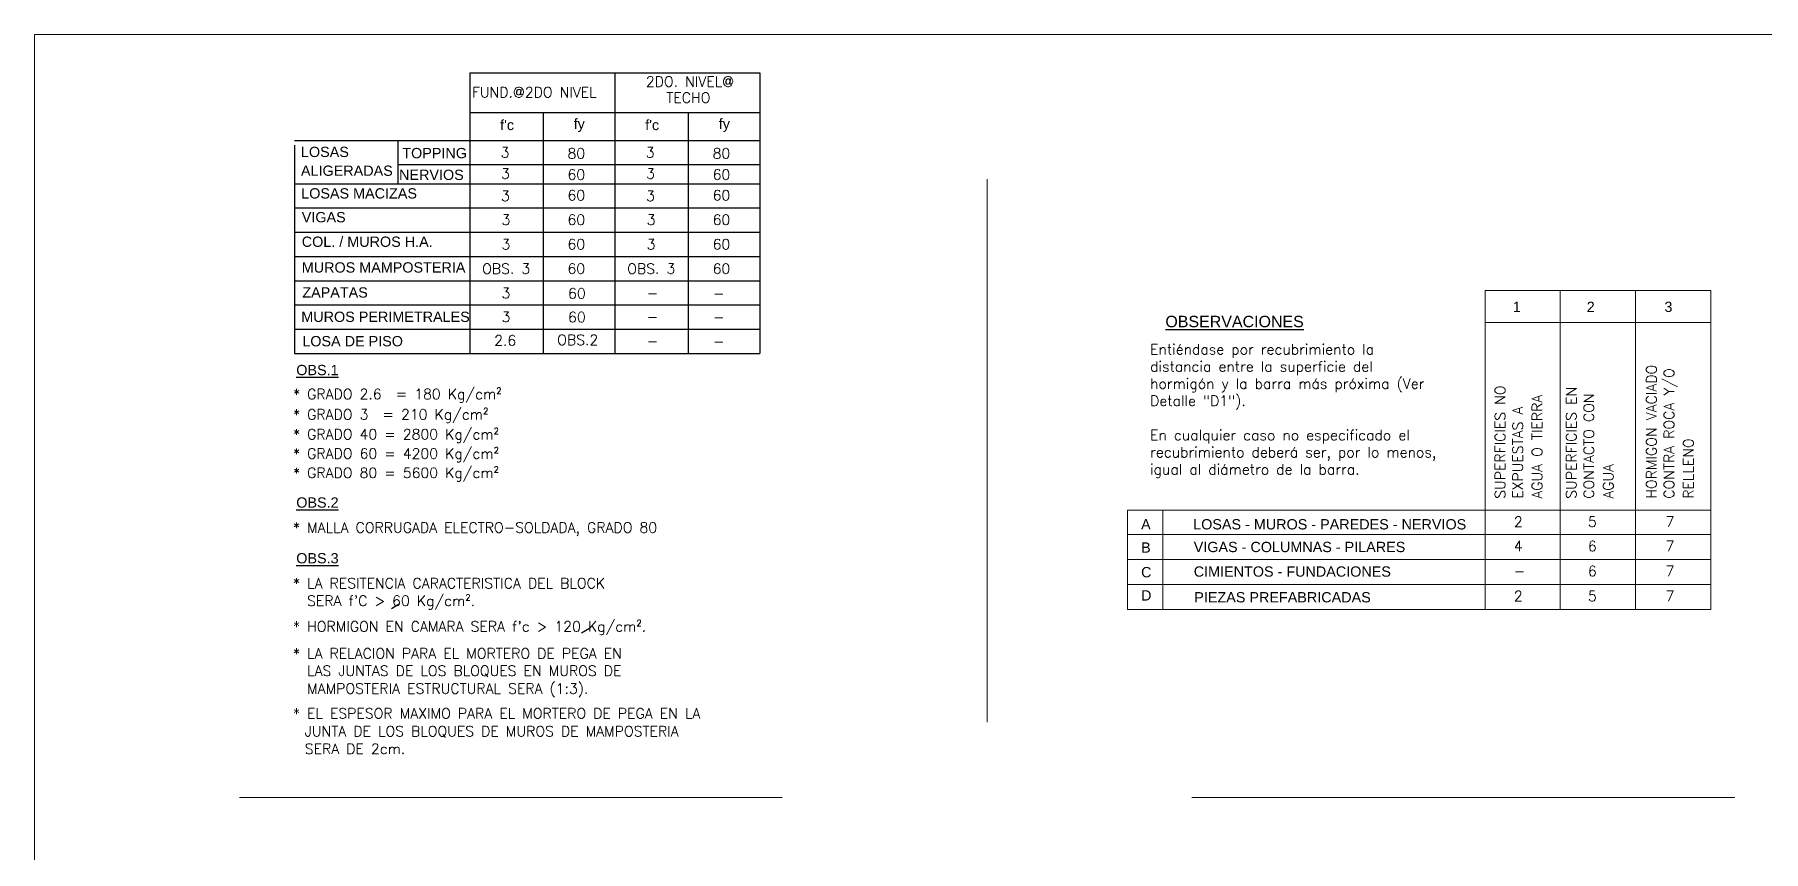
# Model space of a CAD drawing. Header units: millimetres. Extents: x -110 to 118, y 0 to 143.
# Drawn here: x -110 to -79.75, y 23.34 to 37.63 of the extents above; entities that cross this region are included whole.
import ezdxf

# ---------------------------------------------------------------- set-up
doc = ezdxf.new("R2010")
doc.units = ezdxf.units.MM
doc.layers.get('0').update_dxf_attribs({"lineweight": 0})
doc.layers.add('Texto', color=4, linetype='Continuous')
doc.layers.add('textos', color=7, linetype='Continuous')
doc.styles.add('SIMPLEX', font='SIMPLEX', dxfattribs={"height": 0.2})
doc.styles.add('TITULOS', font='arial.ttf')

msp = doc.modelspace()

# ---------------------------------------------------------------- linework, layer by layer
for p, q in [((-93.333, 25.6), (-93.333, 35.1)), ((-106.417, 24.28), (-96.917, 24.28)), ((-80.25, 24.28), (-89.75, 24.28))]:
    msp.add_line(p, q)
at = {"color": 0}
for p, q in [((-84.621, 33.152), (-84.621, 27.573)), ((-80.671, 33.152), (-84.621, 33.152)), ((-80.671, 33.152), (-80.671, 27.573)), ((-80.671, 32.594), (-84.621, 32.594)), ((-90.876, 29.311), (-90.876, 27.573)), ((-90.876, 29.311), (-80.671, 29.311)), ((-90.257, 29.311), (-90.257, 27.573)), ((-90.876, 27.573), (-80.671, 27.573))]:
    msp.add_line(p, q, dxfattribs=at)
at = {"color": 1, "lineweight": 20}
for p, q in [((-83.304, 33.152), (-83.304, 27.573)), ((-81.988, 33.152), (-81.988, 27.573)), ((-90.876, 28.885), (-80.671, 28.885)), ((-90.876, 28.447), (-80.671, 28.447)), ((-90.876, 28.01), (-80.671, 28.01))]:
    msp.add_line(p, q, dxfattribs=at)
msp.add_lwpolyline([(-60, 37.634), (-110, 37.634), (-110, 0), (-60, 0)], close=True)
at = {"layer": 'Texto', "color": 0}
for p, q in [((-102.387, 36.962), (-102.387, 32.051)), ((-102.387, 36.962), (-97.309, 36.962)), ((-99.848, 36.962), (-99.848, 32.051)), ((-97.309, 36.962), (-97.309, 32.051)), ((-102.387, 36.267), (-97.309, 36.267)), ((-102.387, 36.267), (-97.309, 36.267)), ((-99.848, 36.267), (-99.848, 32.051)), ((-97.309, 36.267), (-97.309, 32.051)), ((-105.453, 35.779), (-102.387, 35.779)), ((-105.453, 35.696), (-105.453, 32.051)), ((-105.453, 32.051), (-97.309, 32.051))]:
    msp.add_line(p, q, dxfattribs=at)
at = {"layer": 'Texto', "color": 1}
for p, q in [((-101.103, 36.267), (-101.103, 32.051)), ((-98.564, 36.267), (-98.564, 32.051)), ((-103.645, 35.779), (-103.645, 35.019)), ((-102.387, 35.779), (-97.309, 35.779)), ((-103.645, 35.357), (-97.309, 35.357)), ((-105.453, 35.019), (-97.309, 35.019)), ((-105.453, 34.603), (-97.309, 34.603)), ((-105.453, 34.176), (-97.309, 34.176)), ((-105.453, 33.748), (-97.309, 33.748)), ((-105.453, 33.321), (-97.309, 33.321)), ((-105.453, 32.905), (-97.309, 32.905)), ((-105.453, 32.905), (-97.309, 32.905)), ((-105.453, 32.905), (-97.309, 32.905)), ((-105.453, 32.478), (-97.309, 32.478)), ((-103.757, 27.586), (-103.623, 27.667)), ((-100.431, 27.164), (-100.291, 27.243))]:
    msp.add_line(p, q, dxfattribs=at)

# ---------------------------------------------------------------- texts
for s, style, p in [('FUND.@2DO NIVEL', 'SIMPLEX', (-102.348, 36.534)), ('2DO. NIVEL@', 'SIMPLEX', (-99.304, 36.721)), ('TECHO', 'SIMPLEX', (-98.946, 36.439)), ("f'c", 'TITULOS', (-101.854, 35.961)), ('fy', 'TITULOS', (-100.568, 35.982)), ("f'c", 'TITULOS', (-99.315, 35.961)), ('fy', 'TITULOS', (-98.029, 35.982)), ('LOSAS', 'TITULOS', (-105.339, 35.49)), ('TOPPING', 'TITULOS', (-103.566, 35.469)), ('3', 'SIMPLEX', (-101.846, 35.48)), ('80', 'SIMPLEX', (-100.675, 35.463)), ('3', 'SIMPLEX', (-99.307, 35.48)), ('80', 'SIMPLEX', (-98.136, 35.463)), ('ALIGERADAS', 'TITULOS', (-105.339, 35.161)), ('NERVIOS', 'TITULOS', (-103.622, 35.089)), ('3', 'SIMPLEX', (-101.838, 35.109)), ('60', 'SIMPLEX', (-100.675, 35.093)), ('3', 'SIMPLEX', (-99.299, 35.109)), ('60', 'SIMPLEX', (-98.136, 35.093)), ('LOSAS MACIZAS', 'TITULOS', (-105.335, 34.764)), ('3', 'SIMPLEX', (-101.839, 34.72)), ('60', 'SIMPLEX', (-100.675, 34.73)), ('3', 'SIMPLEX', (-99.3, 34.72)), ('60', 'SIMPLEX', (-98.136, 34.73)), ('VIGAS', 'TITULOS', (-105.325, 34.347)), ('3', 'SIMPLEX', (-101.829, 34.303)), ('60', 'SIMPLEX', (-100.675, 34.303)), ('3', 'SIMPLEX', (-99.29, 34.303)), ('60', 'SIMPLEX', (-98.136, 34.303)), ('COL. / MUROS H.A.', 'TITULOS', (-105.325, 33.918)), ('3', 'SIMPLEX', (-101.829, 33.873)), ('60', 'SIMPLEX', (-100.675, 33.873)), ('3', 'SIMPLEX', (-99.29, 33.873)), ('60', 'SIMPLEX', (-98.136, 33.873)), ('MUROS MAMPOSTERIA', 'TITULOS', (-105.325, 33.468)), ('OBS. 3', 'SIMPLEX', (-102.169, 33.446)), ('60', 'SIMPLEX', (-100.675, 33.446)), ('OBS. 3', 'SIMPLEX', (-99.63, 33.446)), ('60', 'SIMPLEX', (-98.136, 33.446)), ('ZAPATAS', 'TITULOS', (-105.315, 33.03)), ('3', 'SIMPLEX', (-101.829, 33.019)), ('60', 'SIMPLEX', (-100.665, 33.014)), ('-', 'SIMPLEX', (-99.29, 33.019)), ('-', 'SIMPLEX', (-98.126, 33.014)), ('MUROS PERIMETRALES', 'TITULOS', (-105.333, 32.604)), ('3', 'SIMPLEX', (-101.829, 32.603)), ('60', 'SIMPLEX', (-100.665, 32.598)), ('-', 'SIMPLEX', (-99.29, 32.603)), ('-', 'SIMPLEX', (-98.126, 32.598)), ('2.6', 'SIMPLEX', (-101.958, 32.19)), ('OBS.2', 'SIMPLEX', (-100.855, 32.2)), ('LOSA DE PISO', 'TITULOS', (-105.315, 32.177)), ('-', 'SIMPLEX', (-99.29, 32.176)), ('-', 'SIMPLEX', (-98.126, 32.171)), ('%%UOBS.1', 'TITULOS', (-105.421, 31.672)), ('* GRADO 2.6  = 180 Kg/cm²', 'SIMPLEX', (-105.478, 31.252)), ('* GRADO 3  = 210 Kg/cm²', 'SIMPLEX', (-105.478, 30.896)), ('* GRADO 40 = 2800 Kg/cm²', 'SIMPLEX', (-105.478, 30.548)), ('* GRADO 60 = 4200 Kg/cm²', 'SIMPLEX', (-105.478, 30.21)), ('* GRADO 80 = 5600 Kg/cm²', 'SIMPLEX', (-105.478, 29.873)), ('%%UOBS.2', 'TITULOS', (-105.421, 29.353)), ('* MALLA CORRUGADA ELECTRO-SOLDADA, GRADO 80', 'SIMPLEX', (-105.479, 28.915)), ('%%UOBS.3', 'TITULOS', (-105.421, 28.378)), ('* LA RESITENCIA CARACTERISTICA DEL BLOCK', 'SIMPLEX', (-105.479, 27.94)), ("  SERA f'C > 60 Kg/cm².", 'SIMPLEX', (-105.479, 27.633)), ("* HORMIGON EN CAMARA SERA f'c > 120 Kg/cm².", 'SIMPLEX', (-105.479, 27.185)), ('* LA RELACION PARA EL MORTERO DE PEGA EN', 'SIMPLEX', (-105.479, 26.712)), ('  LAS JUNTAS DE LOS BLOQUES EN MUROS DE', 'SIMPLEX', (-105.479, 26.408)), ('  MAMPOSTERIA ESTRUCTURAL SERA (1:3).', 'SIMPLEX', (-105.479, 26.097)), ('* EL ESPESOR MAXIMO PARA EL MORTERO DE PEGA EN LA', 'SIMPLEX', (-105.479, 25.663)), ('  JUNTA DE LOS BLOQUES DE MUROS DE MAMPOSTERIA', 'SIMPLEX', (-105.519, 25.35)), ('  SERA DE 2cm.', 'SIMPLEX', (-105.519, 25.042))]:
    msp.add_text(s, height=0.18, dxfattribs=dict(at, style=style)).set_placement(p)
at = {"layer": 'textos', "color": 1}
for s, height, style, p in [('%%UOBSERVACIONES', 0.2, 'TITULOS', (-90.214, 32.511)), ('1', 0.18, 'TITULOS', (-84.135, 32.778)), ('2', 0.18, 'TITULOS', (-82.841, 32.778)), ('3', 0.18, 'TITULOS', (-81.482, 32.778)), ('A', 0.18, 'TITULOS', (-90.639, 28.972)), ('LOSAS - MUROS - PAREDES - NERVIOS', 0.18, 'TITULOS', (-89.728, 28.972)), ('2', 0.18, 'SIMPLEX', (-84.116, 29.016)), ('5', 0.18, 'SIMPLEX', (-82.821, 29.016)), ('7', 0.18, 'SIMPLEX', (-81.462, 29.016)), ('B', 0.18, 'TITULOS', (-90.639, 28.565)), ('VIGAS - COLUMNAS - PILARES', 0.18, 'TITULOS', (-89.718, 28.575)), ('4', 0.18, 'SIMPLEX', (-84.116, 28.59)), ('6', 0.18, 'SIMPLEX', (-82.821, 28.59)), ('7', 0.18, 'SIMPLEX', (-81.462, 28.59)), ('C', 0.18, 'TITULOS', (-90.639, 28.134)), ('CIMIENTOS - FUNDACIONES', 0.18, 'TITULOS', (-89.718, 28.145)), ('-', 0.18, 'SIMPLEX', (-84.116, 28.153)), ('6', 0.18, 'SIMPLEX', (-82.821, 28.153)), ('7', 0.18, 'SIMPLEX', (-81.462, 28.153)), ('D', 0.18, 'TITULOS', (-90.639, 27.727)), ('PIEZAS PREFABRICADAS', 0.18, 'TITULOS', (-89.708, 27.695)), ('2', 0.18, 'SIMPLEX', (-84.116, 27.716)), ('5', 0.18, 'SIMPLEX', (-82.821, 27.716)), ('7', 0.18, 'SIMPLEX', (-81.462, 27.716))]:
    msp.add_text(s, height=height, dxfattribs=dict(at, style=style)).set_placement(p)
at = {"layer": 'textos', "color": 1, "style": 'SIMPLEX'}
for s, p in [('HORMIGON VACIADO', (-81.619, 29.509)), ('CONTRA ROCA Y/O', (-81.312, 29.509)), ('SUPERFICIES NO', (-84.267, 29.509)), ('AGUA O TIERRA', (-83.621, 29.509)), ('SUPERFICIES EN', (-83.022, 29.509)), ('CONTACTO CON', (-82.715, 29.509)), ('EXPUESTAS A', (-83.959, 29.509)), ('RELLENO', (-80.973, 29.509)), ('AGUA ', (-82.376, 29.509))]:
    msp.add_text(s, height=0.18, rotation=90, dxfattribs=at).set_placement(p)
at = {"layer": 'textos', "color": 1, "insert": (-90.481, 32.214), "char_height": 0.18, "width": 5.44558, "attachment_point": 1, "style": 'SIMPLEX'}
msp.add_mtext('Entiéndase por recubrimiento la distancia entre la superficie del hormigón y la barra más próxima (Ver Detalle "D1").\\P\\PEn cualquier caso no especificado el recubrimiento deberá ser, por lo menos, igual al diámetro de la barra.', dxfattribs=at)

doc.saveas('drawing.dxf')
